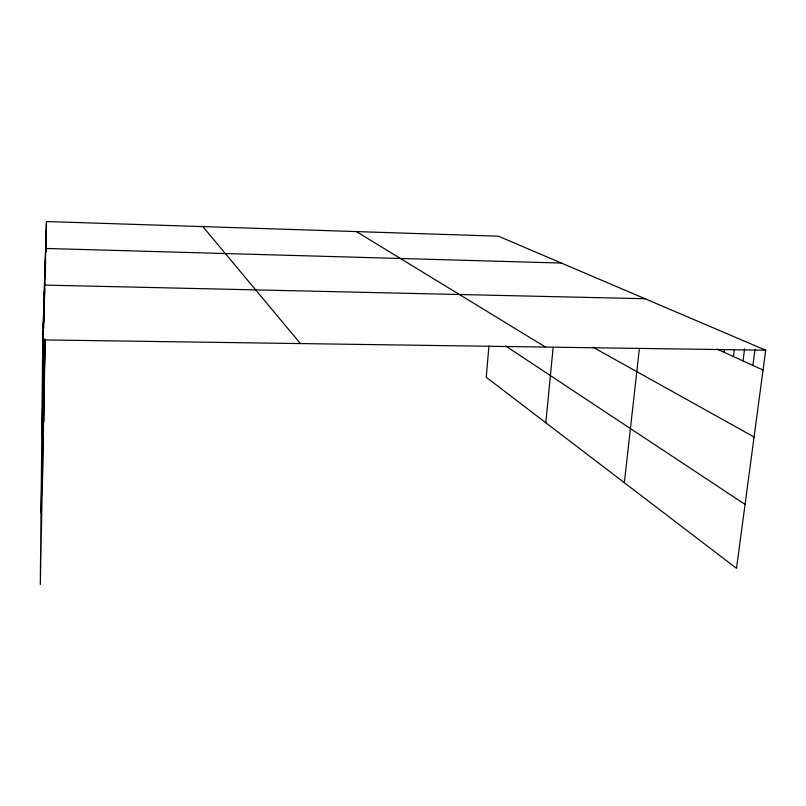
<?xml version="1.0" encoding="UTF-8"?>
<svg xmlns="http://www.w3.org/2000/svg" width="806" height="806" viewBox="0 0 806 806"><rect width="100%" height="100%" fill="white"/><g stroke="black" fill="none" stroke-linecap="round" stroke-linejoin="round"><path stroke-width="1.21" d="M488.93 346.006L486.23 377.268L736.503 568.351L765.7 350.217L498.41 236.188L46.476 221.529L42.758 339.89L40.3 584.471L45.247 339.638M42.688 357.129L43.05 330.571M42.98 347.457L43.131 332.404M43.161 328.647L43.323 321.826M43.343 328.626L43.584 313.605M43.514 328.556L43.826 305.857M43.746 321.745L44.058 298.552M44.078 303.388L44.28 291.641M42.406 487.559L43.927 339.397M44.582 282.05L44.29 303.439L44.733 288.84M44.491 296.971L44.854 273.345M44.864 277.979L45.106 265.255M45.025 278.181L45.338 257.719M43.836 421.881L44.693 339.165M45.338 277.435L45.63 248.45L561.369 263.048M45.771 252.459L45.902 239.956M45.821 251.553L46.144 232.138M46.053 244.571L46.375 224.934M46.164 251.432L46.345 230.718M46.426 226.486L46.476 221.529M41.015 513.019L45.106 339.306M41.781 437.477L44.34 339.326M42.537 362.206L43.212 339.487M43.534 328.788L43.937 315.368M45.096 276.68L45.539 261.728M45.871 250.676L46.335 235.161M545.813 422.757L553.158 347.275M624.348 482.723L639.42 348.313M724.09 352.272L724.382 349.925M733.42 356.534L734.337 349.391M743.021 360.907L744.593 348.847M752.895 365.41L754.99 349.522M42.758 339.89L765.7 350.217M44.481 285.092L644.981 298.724M717.28 349.169L763.05 370.045M592.954 347.215L754.084 437.013M356.353 231.584L545.491 347.074M505.584 345.935L745.066 504.425M202.87 226.607L300.437 343.568"/></g></svg>
